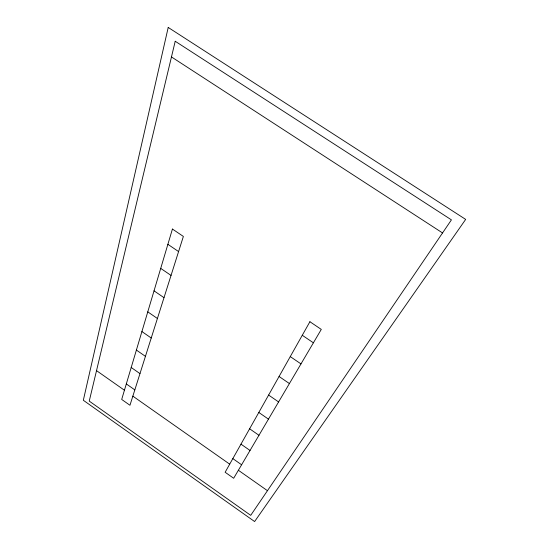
<?xml version="1.0" encoding="UTF-8"?>
<svg xmlns="http://www.w3.org/2000/svg" width="549" height="549" viewBox="0 0 549 549"><rect width="100%" height="100%" fill="white"/><g stroke="black" fill="none" stroke-linecap="round" stroke-linejoin="round"><path stroke-width="0.82" d="M171.473 56.938L442.542 232.941M167.877 244.326L178.583 251.572M302.273 335.281L313.397 342.809M160.713 268.386L171.041 275.413M290.263 356.603L300.982 363.898M154.029 290.84L164 297.668M279.07 376.484L289.412 383.559M147.77 311.853L157.412 318.489M268.612 395.06L278.597 401.937M141.903 331.555L151.236 338.012M258.819 412.457L268.468 419.141M136.392 350.063L145.437 356.356M249.623 428.79L258.963 435.288M131.204 367.487L139.974 373.615M240.977 444.148L250.028 450.468M126.311 383.923L134.828 389.893M232.831 458.614L241.608 464.77M96.528 370.637L124.431 390.236M132.851 396.145L229.702 464.166M238.376 470.26L267.459 490.689M168.214 27.45L83.331 400.276L254.612 521.55L465.669 219.401L168.214 27.45M175.213 41.257L89.247 401.106L250.708 515.346L451.422 219.868L175.213 41.257M172.427 229.05L121.693 399.446L129.962 405.265L183.373 236.434L172.427 229.05M309.904 321.728L225.138 472.264L233.668 478.268L321.289 329.407L309.904 321.728"/></g></svg>
